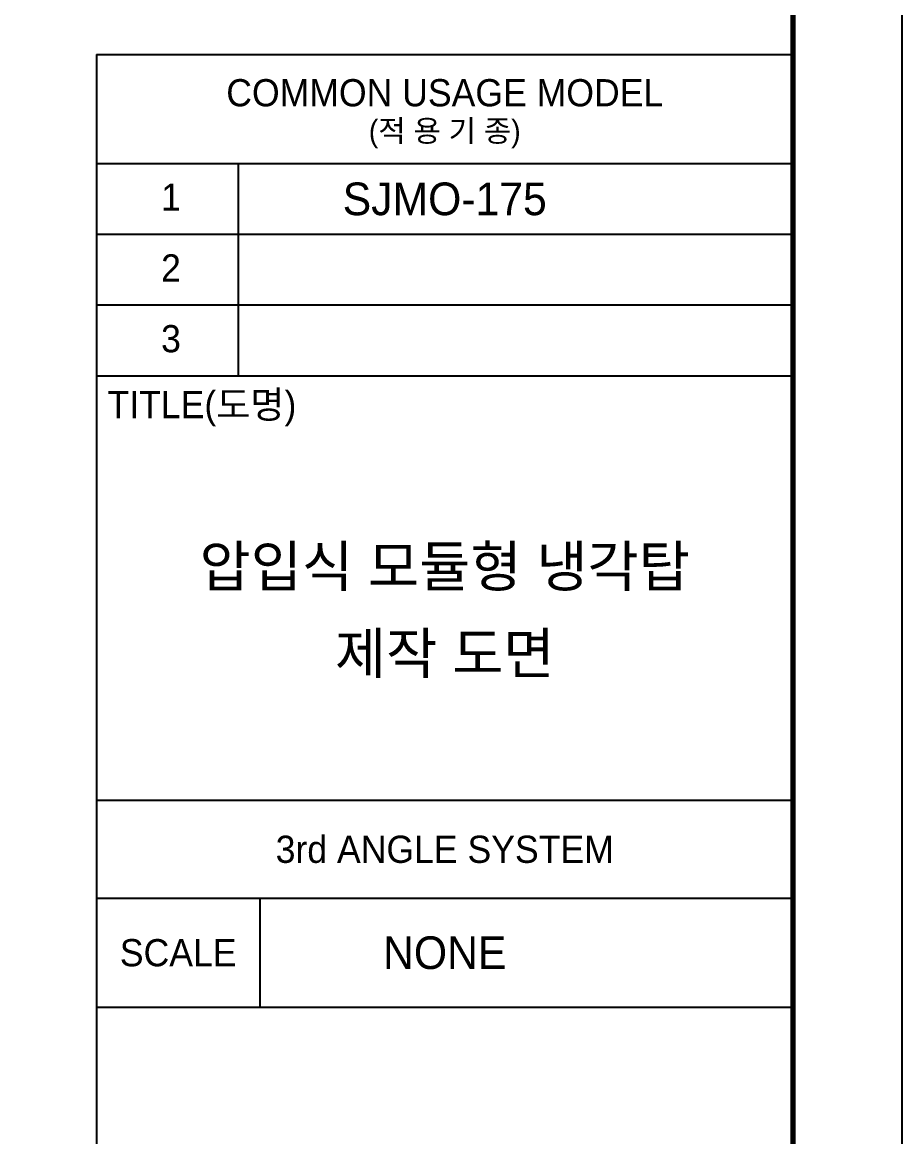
# Model space of a CAD drawing. Header units: millimetres. Extents: x -17070 to 41831, y -291348 to 30635.
# Drawn here: x 36172 to 41831, y 15938 to 23106 of the extents above; entities that cross this region are included whole.
import ezdxf
from ezdxf.enums import TextEntityAlignment as Align

# ---------------------------------------------------------------- set-up
doc = ezdxf.new("R2010")
doc.units = ezdxf.units.MM
doc.layers.add('냉각탑_form', color=1, linetype='Continuous')
doc.layers.add('냉각탑_text', color=3, linetype='Continuous')
doc.styles.add('돋움', font='Dotum.ttf')

msp = doc.modelspace()

# ---------------------------------------------------------------- linework, layer by layer
at = {"layer": 'Defpoints'}
msp.add_lwpolyline([(12424, 30635.1), (41831.2, 30635.1), (41831.2, 9840), (12424, 9840)], close=True, dxfattribs=at)
at = {"layer": '냉각탑_form'}
for p, q in [((36649.9, 22898.2), (36649.9, 10540.2)), ((36649.9, 22898.2), (41131, 22898.2)), ((36649.9, 22198.1), (41131, 22198.1)), ((37560.1, 22198.1), (37560.1, 20832.7)), ((36649.9, 21742.9), (41131, 21742.9)), ((36649.9, 21287.8), (41131, 21287.8)), ((36649.9, 20832.7), (41131, 20832.7)), ((36649.9, 18102.1), (41131, 18102.1)), ((36649.9, 17471.9), (41131, 17471.9)), ((37700.1, 17471.9), (37700.1, 16771.7)), ((36649.9, 16771.7), (41131, 16771.7))]:
    msp.add_line(p, q, dxfattribs=at)
at = {"layer": '냉각탑_form', "const_width": 35}
msp.add_lwpolyline([(13124.1, 29935), (13124.1, 10540.2), (41131, 10540.2), (41131, 29935)], close=True, dxfattribs=at)

# ---------------------------------------------------------------- texts
at = {"layer": '냉각탑_form', "style": '돋움'}
for s, height, p in [('COMMON USAGE MODEL', 175.043, (38890.4, 22653.1)), ('(적 용 기 종)', 140.03, (38890.4, 22408.1)), ('3rd ANGLE SYSTEM', 175.043, (38890.4, 17787)), ('SCALE', 175.04, (37175, 17121.8))]:
    msp.add_text(s, height=height, dxfattribs=at).set_placement(p, align=Align.MIDDLE_CENTER)
for s, height, p in [('1', 175, (37065, 21893.9)), ('2', 175, (37065, 21438.8)), ('3', 175, (37065, 20983.7)), ('TITLE(도명)', 175.04, (36720.2, 20559.9))]:
    msp.add_text(s, height=height, dxfattribs=at).set_placement(p)
at = {"layer": '냉각탑_text', "style": '돋움'}
for s, height, p in [('SJMO-175', 210.05, (38890.4, 21970.5)), ('압입식 모듈형 냉각탑', 262.5, (38890.4, 19607.1)), ('제작 도면', 262.5, (38890.4, 19047.1)), ('NONE', 210.05, (38890.4, 17121.8))]:
    msp.add_text(s, height=height, dxfattribs=at).set_placement(p, align=Align.MIDDLE_CENTER)

doc.saveas('drawing.dxf')
